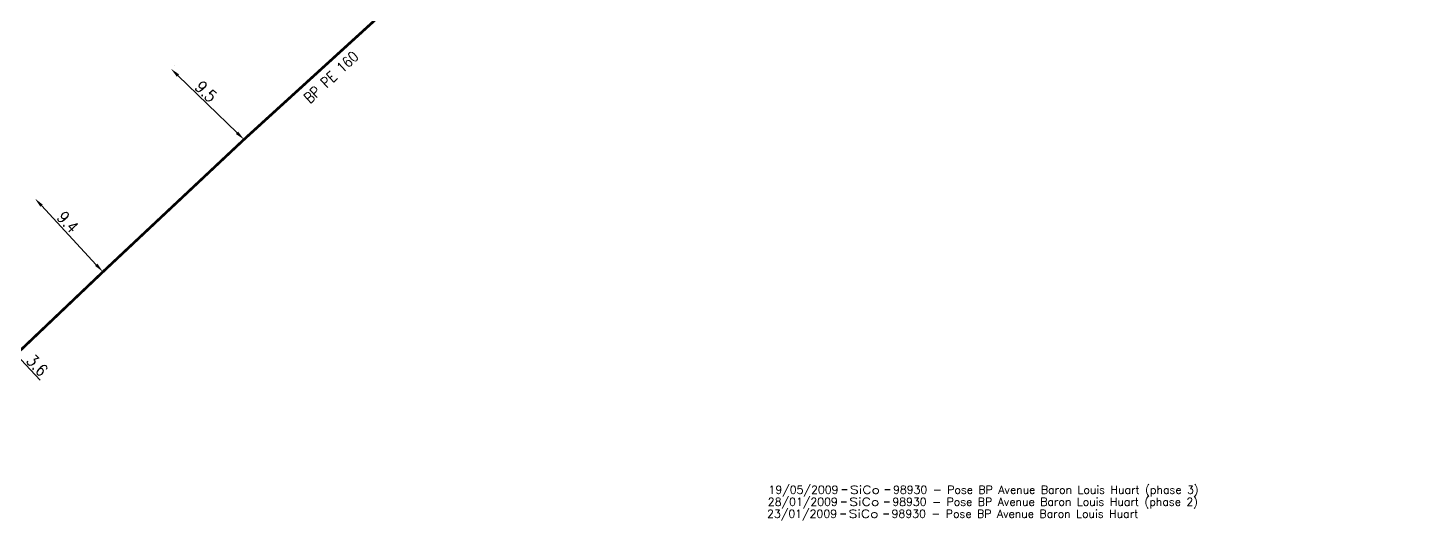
# Model space of a CAD drawing. Header units: millimetres. Extents: x 184998 to 186003, y 126995 to 128002.
# Drawn here: x 185371.5 to 185500.7, y 127760.2 to 127806.3 of the extents above; entities that cross this region are included whole.
import ezdxf
from ezdxf.enums import TextEntityAlignment as Align

# ---------------------------------------------------------------- set-up
doc = ezdxf.new("R2010")
doc.units = ezdxf.units.MM
doc.header["$PDMODE"] = 34
doc.linetypes.add('L_25_PE', pattern=[2000, 1000, 1000])
doc.layers.get('0').update_dxf_attribs({"linetype": 'CONTINUOUS'})
doc.layers.get('DEFPOINTS').update_dxf_attribs({"linetype": 'CONTINUOUS'})
doc.layers.add('L_150', color=1, linetype='CONTINUOUS')
doc.layers.add('L_910', color=7, linetype='CONTINUOUS', plot=False)
doc.styles.get("Standard").update_dxf_attribs({"font": 'romans.shx', "width": 0.85})
doc.dimstyles.get("Standard").update_dxf_attribs({"dimtxt": 1.5, "dimasz": 1.2, "dimexe": 0.625, "dimexo": 0.625, "dimgap": 0.25, "dimtad": 1, "dimdec": 1, "dimzin": 0, "dimdsep": 46, "dimtxsty": 'Standard', "dimcen": -0.5, "dimadec": 0, "dimazin": 0, "dimtfac": 1, "dimtdec": 1, "dimtmove": 0, "dimatfit": 3, "dimfxl": 0, "dimtolj": 1, "dimtzin": 0, "dimarcsym": 0})

# ---------------------------------------------------------------- blocks, each defined once
blk = doc.blocks.new('*D171')
at = {"layer": 'DEFPOINTS', "color": 0, "linetype": 'Continuous', "transparency": 16777216}
for p in [(185384.9, 127802.45), (185384.9, 127802.45), (185391.74, 127795.83)]:
    blk.add_point(p, dxfattribs=at)
at = {"layer": 'L_150', "color": 0, "linetype": 'Continuous', "lineweight": -2, "transparency": 16777216}
for p, q in [((185385.22, 127802.79), (185385.22, 127802.79)), ((185391.09, 127796.45), (185385.54, 127801.82))]:
    blk.add_line(p, q, dxfattribs=at)
at = {"layer": 'L_150', "color": 0, "linetype": 'Continuous', "transparency": 16777216}
for points in [[(185385.65, 127801.93), (185385.44, 127801.71), (185384.9, 127802.45)], [(185391.19, 127796.56), (185390.98, 127796.34), (185391.74, 127795.83)]]:
    blk.add_solid(points, dxfattribs=at)
at = {"layer": 'L_150', "color": 0, "linetype": 'Continuous', "transparency": 16777216, "insert": (185388.17, 127800.32), "char_height": 1.125, "attachment_point": 5, "rotation": 315.9284}
blk.add_mtext('\\A1;9.5', dxfattribs=at)
blk = doc.blocks.new('*D172')
at = {"layer": 'DEFPOINTS', "color": 0, "linetype": 'Continuous', "transparency": 16777216}
for p in [(185372.16, 127790.29), (185372.16, 127790.29), (185378.52, 127783.43)]:
    blk.add_point(p, dxfattribs=at)
at = {"layer": 'L_150', "color": 0, "linetype": 'Continuous', "lineweight": -2, "transparency": 16777216}
blk.add_line((185377.9, 127784.09), (185372.77, 127789.63), dxfattribs=at)
at = {"layer": 'L_150', "color": 0, "linetype": 'Continuous', "transparency": 16777216}
for points in [[(185372.88, 127789.73), (185372.66, 127789.53), (185372.16, 127790.29)], [(185378.01, 127784.2), (185377.79, 127783.99), (185378.52, 127783.43)]]:
    blk.add_solid(points, dxfattribs=at)
at = {"layer": 'L_150', "color": 0, "linetype": 'Continuous', "transparency": 16777216, "insert": (185375.23, 127788.09), "char_height": 1.125, "attachment_point": 5, "rotation": 312.8153}
blk.add_mtext('\\A1;9.4', dxfattribs=at)
blk = doc.blocks.new('*D173')
at = {"layer": 'DEFPOINTS', "color": 0, "linetype": 'Continuous', "transparency": 16777216}
for p in [(185367.94, 127778.33), (185367.94, 127778.33), (185370.39, 127775.7)]:
    blk.add_point(p, dxfattribs=at)
at = {"layer": 'L_150', "color": 0, "linetype": 'Continuous', "lineweight": -2, "transparency": 16777216}
for p, q in [((185368.55, 127777.67), (185369.78, 127776.36)), ((185370.39, 127775.7), (185372.63, 127773.3))]:
    blk.add_line(p, q, dxfattribs=at)
at = {"layer": 'L_150', "color": 0, "linetype": 'Continuous', "transparency": 16777216}
for points in [[(185368.66, 127777.78), (185368.44, 127777.57), (185367.94, 127778.33)], [(185369.89, 127776.46), (185369.67, 127776.25), (185370.39, 127775.7)]]:
    blk.add_solid(points, dxfattribs=at)
at = {"layer": 'L_150', "color": 0, "linetype": 'Continuous', "transparency": 16777216, "insert": (185372.36, 127774.68), "char_height": 1.125, "attachment_point": 5, "rotation": 312.9523}
blk.add_mtext('\\A1;3.6', dxfattribs=at)
blk = doc.blocks.new('GIS_MODF')
at = {"color": 0, "linetype": 'Continuous', "flags": 128}
for points in [[(-2.26, -0.01), (-1.76, -0.01)], [(1.76, -0.01), (2.26, -0.01)]]:
    blk.add_lwpolyline(points, dxfattribs=at)
at = {"color": 0, "linetype": 'Continuous'}
blk.add_attdef('DATE', text='', height=0.75, dxfattribs=at).set_placement((-2.58, -0.39), align=Align.RIGHT)
at = {"color": 0, "linetype": 'Continuous', "width": 3.590909}
blk.add_attdef('USER', text='', height=0.75, dxfattribs=at).set_placement((-1.52, -0.39), (1.31, -0.39), align=Align.FIT)
at = {"color": 0, "linetype": 'Continuous'}
blk.add_attdef('DESC', (2.53, -0.39), '', height=0.75, dxfattribs=at)

msp = doc.modelspace()

# ---------------------------------------------------------------- linework, layer by layer
at = {"layer": 'L_150', "linetype": 'L_25_PE', "const_width": 0.25}
msp.add_lwpolyline([(185504.81, 127906.85), (185498.89, 127900.25), (185496.53, 127897.6), (185490.41, 127891.06), (185489.22, 127890.39), (185488.89, 127890.07), (185488.83, 127888.49), (185478.7, 127877.34), (185468.99, 127868.23), (185457.4, 127856.88), (185448.38, 127848.45), (185441.69, 127842.49), (185441.67, 127842.11), (185435.62, 127836.07), (185434.99, 127835.47), (185427.3, 127828.53), (185416.88, 127819.19), (185416.17, 127818.51), (185409.72, 127813.05), (185404.86, 127807.78), (185391.74, 127795.83), (185378.52, 127783.43), (185370.39, 127775.7), (185369.89, 127775.22)], dxfattribs=at)

# ---------------------------------------------------------------- block references
at = {"layer": 'L_910'}
ref = msp.add_blockref('GIS_MODF', (185450.03, 127763.04), dxfattribs=at)
ref.add_attrib('DATE', '19/05/2009', dxfattribs={"layer": '0', "color": 0, "linetype": 'Continuous', "height": 0.75}).set_placement((185447.44, 127762.65), align=Align.RIGHT)
ref.add_attrib('USER', 'SiCo', dxfattribs={"layer": '0', "color": 0, "linetype": 'Continuous', "height": 0.75, "width": 1.215385}).set_placement((185448.51, 127762.65), (185451.33, 127762.65), align=Align.FIT)
ref.add_attrib('DESC', '98930 - Pose BP Avenue Baron Louis Huart (phase 3)', (185452.55, 127762.65), dxfattribs={"layer": '0', "color": 0, "linetype": 'Continuous', "height": 0.75})
ref = msp.add_blockref('GIS_MODF', (185449.96, 127761.91), dxfattribs=at)
ref.add_attrib('DATE', '28/01/2009', dxfattribs={"layer": '0', "color": 0, "linetype": 'Continuous', "height": 0.75}).set_placement((185447.38, 127761.52), align=Align.RIGHT)
ref.add_attrib('USER', 'SiCo', dxfattribs={"layer": '0', "color": 0, "linetype": 'Continuous', "height": 0.75, "width": 1.215385}).set_placement((185448.45, 127761.52), (185451.27, 127761.52), align=Align.FIT)
ref.add_attrib('DESC', '98930 - Pose BP Avenue Baron Louis Huart (phase 2)', (185452.49, 127761.52), dxfattribs={"layer": '0', "color": 0, "linetype": 'Continuous', "height": 0.75})
ref = msp.add_blockref('GIS_MODF', (185449.89, 127760.79), dxfattribs=at)
ref.add_attrib('DATE', '23/01/2009', dxfattribs={"layer": '0', "color": 0, "linetype": 'Continuous', "height": 0.75}).set_placement((185447.31, 127760.4), align=Align.RIGHT)
ref.add_attrib('USER', 'SiCo', dxfattribs={"layer": '0', "color": 0, "linetype": 'Continuous', "height": 0.75, "width": 1.215385}).set_placement((185448.38, 127760.4), (185451.2, 127760.4), align=Align.FIT)
ref.add_attrib('DESC', '98930 - Pose BP Avenue Baron Louis Huart', (185452.42, 127760.4), dxfattribs={"layer": '0', "color": 0, "linetype": 'Continuous', "height": 0.75})

# ---------------------------------------------------------------- texts
at = {"layer": 'L_150', "linetype": 'L_25_PE', "width": 0.85}
msp.add_text('BP PE 160', height=1, rotation=43.0736, dxfattribs=at).set_placement((185399.91, 127801.67), align=Align.MIDDLE)

# ---------------------------------------------------------------- dimensions: what is measured, and where the dimension line sits
at = {"layer": 'L_150', "linetype": 'Continuous'}
for base, p1, p2, angle, picture, middle in [((185384.9, 127802.45), (185391.74, 127795.83), (185384.9, 127802.45), 315.9284, '*D171', (185387.65, 127799.79)), ((185372.1615, 127790.2919), (185378.5161, 127783.4332), (185372.1615, 127790.2919), 312.8153, '*D172', (185374.6767, 127787.5773)), ((185367.94, 127778.33), (185370.39, 127775.7), (185367.94, 127778.33), 312.9523, '*D173', (185371.82, 127774.17))]:
    dim = msp.add_linear_dim(base=base, p1=p1, p2=p2, angle=angle, dimstyle='Standard', override={"dimscale": 0.75}, dxfattribs=at)
    dim.commit()
    dim.dimension.update_dxf_attribs({"geometry": picture, "text_midpoint": middle, "dimtype": 160})

doc.saveas('drawing.dxf')
